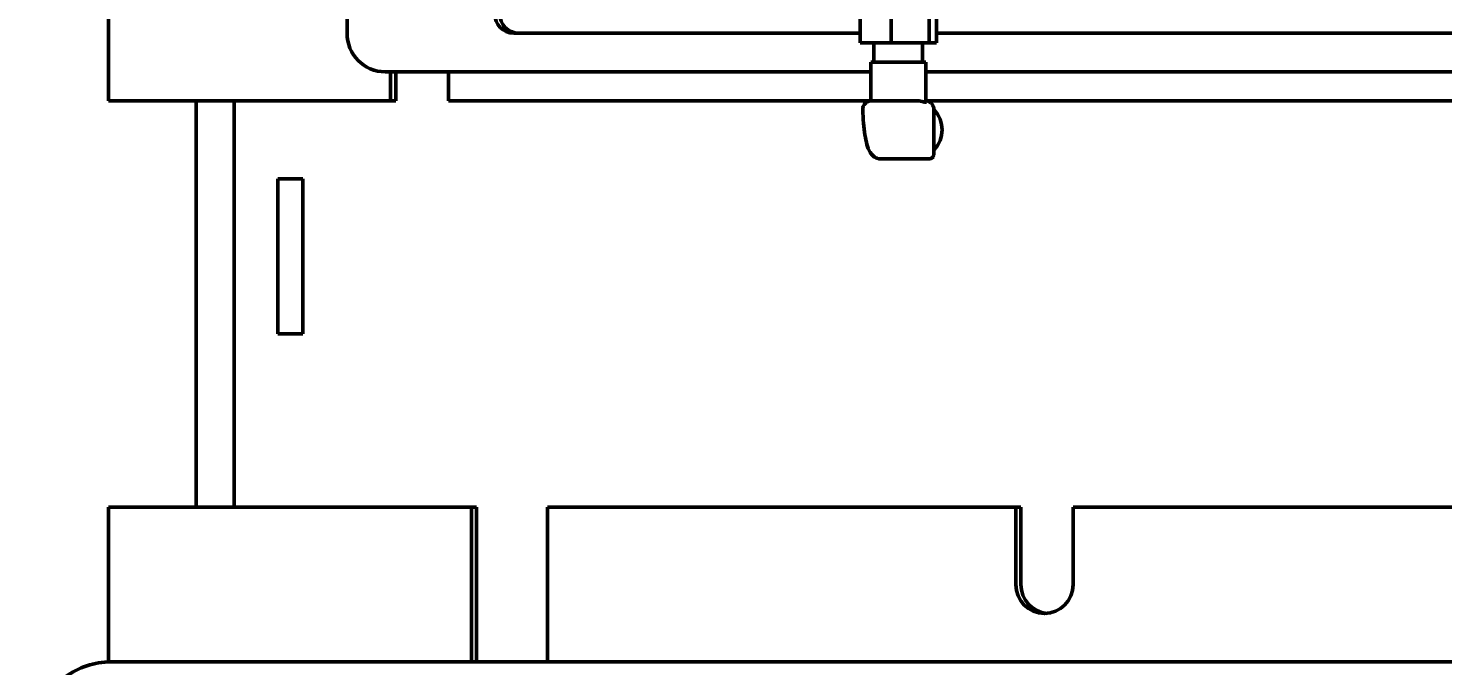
# Model space of a CAD drawing. Header units: inches. Extents: x 15 to 402, y 6 to 258.
# Drawn here: x 296.46 to 305.6, y 101.59 to 105.71 of the extents above; entities that cross this region are included whole.
import ezdxf

# ---------------------------------------------------------------- set-up
doc = ezdxf.new("R2010")
doc.units = ezdxf.units.IN
doc.header["$LTSCALE"] = 12
doc.header["$MEASUREMENT"] = 0
for name, color, linetype, lineweight in [('Dimension (ANSI)', 7, 'Continuous', 25), ('Symbol (ANSI)', 7, 'Continuous', 25), ('Visible (ANSI)', 7, 'Continuous', 50)]:
    doc.layers.add(name, color=color, linetype=linetype, lineweight=lineweight)
doc.styles.add('MEMCOR Medium', font='arial.ttf')
doc.styles.add('Standard D-E', font='arial.ttf')
doc.dimstyles.new('Default (ANSI)', dxfattribs={"dimscale": 12, "dimtxt": 0.15, "dimasz": 0.098425, "dimexe": 0.125, "dimexo": 0.0625, "dimgap": 0.031496, "dimtad": 0, "dimtih": 1, "dimtoh": 1, "dimdec": 4, "dimrnd": 1e-08, "dimzin": 3, "dimdsep": 46, "dimlunit": 5, "dimtxsty": 'MEMCOR Medium', "dimcen": 0.09, "dimdle": 0.393701, "dimclrd": 256, "dimclre": 256, "dimclrt": 256, "dimadec": 0, "dimazin": 1, "dimtfac": 0.8, "dimtofl": 0, "dimtmove": 0, "dimatfit": 3, "dimfxl": 1, "dimfrac": 1, "dimtolj": 1, "dimtzin": 4, "dimlwd": -1, "dimlwe": -1, "dimarcsym": 0})
doc.dimstyles.new('in [mm] D-E NeptuneBenson$7', dxfattribs={"dimscale": 12, "dimtxt": 0.15, "dimasz": 0.098425, "dimexe": 0.125, "dimexo": 0.063, "dimgap": 0.031496, "dimtad": 0, "dimtih": 1, "dimtoh": 1, "dimdec": 4, "dimrnd": 1e-08, "dimzin": 3, "dimdsep": 46, "dimlunit": 5, "dimtxsty": 'Standard D-E', "dimcen": 0.09, "dimdle": 0.393701, "dimclrd": 256, "dimclre": 256, "dimclrt": 256, "dimadec": 1, "dimazin": 1, "dimtfac": 1, "dimtofl": 0, "dimtmove": 0, "dimatfit": 3, "dimfxl": 1, "dimfrac": 1, "dimtolj": 1, "dimtzin": 4, "dimlwd": -1, "dimlwe": -1, "dimarcsym": 0})

# ---------------------------------------------------------------- blocks, each defined once
blk = doc.blocks.new('*D18')
at = {"layer": 'Defpoints', "color": 0, "transparency": 16777216}
for p in [(307.6433, 129.8716), (248.7481, 46.3368), (295.8006, 46.3368)]:
    blk.add_point(p, dxfattribs=at)
at = {"layer": 'Dimension (ANSI)', "transparency": 16777216}
for p, q in [((306.8933, 129.8716), (247.2481, 129.8716)), ((248.7481, 128.6905), (248.7481, 102.7928)), ((248.7481, 47.5179), (248.7481, 90.4701)), ((295.0506, 46.3368), (247.2481, 46.3368))]:
    blk.add_line(p, q, dxfattribs=at)
for points in [[(248.5512, 128.6905), (248.9449, 128.6905), (248.7481, 129.8716)], [(248.5512, 47.5179), (248.9449, 47.5179), (248.7481, 46.3368)]]:
    blk.add_solid(points, dxfattribs=at)
at = {"layer": 'Dimension (ANSI)', "transparency": 16777216, "char_height": 1.8, "attachment_point": 5, "style": 'MEMCOR Medium'}
for s, insert in [('\\A1; \\fArial|b0|i0;83{\\H0.8x;\\S9#16;} in', (248.7481, 98.4958)), ('\\A1;[2121.8 mm]{\\P\\fArial|b0|i0;SHIPPING HEIGHT\\P\\fArial|b0|i0;REF.}', (248.7481, 92.3345))]:
    blk.add_mtext(s, dxfattribs=dict(at, insert=insert))

msp = doc.modelspace()

# ---------------------------------------------------------------- linework, layer by layer
at = {"layer": 'Visible (ANSI)'}
for p, q in [((298.52373, 105.67826), (298.52373, 113.17826)), ((296.9833, 107.74076), (296.9833, 105.24076)), ((301.83918, 106.11573), (301.83918, 105.61573)), ((302.04006, 106.11573), (302.04006, 105.61573)), ((302.28647, 106.11573), (302.28647, 105.61573)), ((302.33201, 106.11573), (302.33201, 105.61573)), ((301.83918, 105.6783), (299.60087, 105.6783)), ((308.36346, 105.6783), (302.33201, 105.6783)), ((301.83918, 105.61573), (302.04006, 105.61573)), ((301.92861, 105.61573), (301.92861, 105.49073)), ((302.04006, 105.61573), (302.28647, 105.61573)), ((302.24257, 105.61573), (302.24257, 105.49073)), ((302.28647, 105.61573), (302.33201, 105.61573)), ((302.26309, 105.49073), (301.90809, 105.49073)), ((301.90809, 105.49073), (301.90809, 105.24057)), ((302.26309, 105.49073), (302.26309, 105.23302)), ((301.90809, 105.42826), (298.76994, 105.42826)), ((298.80565, 105.24076), (298.80565, 105.42826)), ((298.83821, 105.42826), (298.83821, 105.24076)), ((299.17988, 105.42826), (299.17988, 105.24076)), ((308.43238, 105.42826), (302.26309, 105.42826)), ((297.34483, 105.24076), (296.9833, 105.24076)), ((297.34483, 105.24076), (298.80565, 105.24076)), ((297.54827, 102.61576), (297.54827, 105.24076)), ((297.79447, 105.24076), (297.79447, 102.61576)), ((298.83821, 105.24076), (298.80565, 105.24076)), ((299.17988, 105.24076), (301.90809, 105.24076)), ((302.03182, 105.24073), (301.91251, 105.24073)), ((302.19758, 105.24073), (302.07827, 105.24073)), ((302.21028, 105.24073), (302.19758, 105.24073)), ((302.26309, 105.24076), (308.43238, 105.24076)), ((302.31576, 105.18387), (302.31576, 104.89617)), ((301.97219, 104.86573), (302.27984, 104.86573)), ((298.23754, 104.73576), (298.07587, 104.73576)), ((298.07587, 103.73576), (298.07587, 104.73576)), ((298.23754, 103.73576), (298.23754, 104.73576)), ((298.23754, 103.73576), (298.07587, 103.73576)), ((296.9833, 102.61576), (297.34483, 102.61576)), ((296.9833, 102.61576), (296.9833, 101.61557)), ((299.3276, 102.61576), (297.34483, 102.61576)), ((299.3276, 101.61576), (299.3276, 102.61576)), ((299.3276, 102.61576), (299.36016, 102.61576)), ((299.36016, 102.61576), (299.36016, 101.61576)), ((302.84583, 102.61576), (299.82, 102.61576)), ((299.82, 102.61576), (299.82, 101.61576)), ((302.84583, 102.11576), (302.84583, 102.61576)), ((302.84583, 102.61576), (302.87839, 102.61576)), ((302.87839, 102.61576), (302.87839, 102.11576)), ((307.75017, 102.61576), (303.21513, 102.61576)), ((303.21513, 102.61576), (303.21513, 102.11576)), ((311.27688, 101.61576), (296.99716, 101.61576))]:
    msp.add_line(p, q, dxfattribs=at)
for centre, major_axis, start_param, end_param in [((299.60087, 105.8033), (0, -0.125), 4.712389, 6.2831853), ((299.63343, 105.8033), (0, -0.125), 4.712389, 6.2831853), ((298.76994, 105.67826), (0, -0.25), 4.712389, 6.2831853), ((302.1867, 105.05323), (0, 0.18526), 3.927408, 5.4973757), ((303.03048, 102.11576), (0, -0.1875), 4.712389, 7.8539816), ((303.06304, 102.11576), (0, -0.1875), 4.712389, 6.1949072)]:
    msp.add_ellipse(centre, major_axis=major_axis, ratio=0.9848078, start_param=start_param, end_param=end_param, dxfattribs=at)
for points, knots in [([(301.85633, 105.18302), (301.85618, 105.18774), (301.85657, 105.1926), (301.85877, 105.20254), (301.86059, 105.20761), (301.86604, 105.21743), (301.86972, 105.22225), (301.87884, 105.23044), (301.88417, 105.2339), (301.89558, 105.23859), (301.90146, 105.24002), (301.90914, 105.24066), (301.91083, 105.24073), (301.91251, 105.24073)], [-0.14248976, -0.14248976, -0.14248976, -0.14248976, -0.11399181, -0.11399181, -0.08549385, -0.08549385, -0.0569959, -0.0569959, -0.03024427, -0.03024427, -0.00665124, -0.00665124, 0, 0, 0, 0]), ([(302.03182, 105.24073), (302.03951, 105.24077), (302.04725, 105.24069), (302.05477, 105.24069), (302.06229, 105.24069), (302.07022, 105.24077), (302.07827, 105.24073)], [1.11851794, 1.11851794, 1.11851794, 1.11851794, 1.17671806, 1.17671806, 1.17671806, 1.23491818, 1.23491818, 1.23491818, 1.23491818]), ([(302.21028, 105.24073), (302.21748, 105.24073), (302.22417, 105.23991), (302.24529, 105.2359), (302.25585, 105.23145), (302.2604, 105.23145), (302.26218, 105.23145), (302.26306, 105.23214), (302.26305, 105.23314)], [2.0007518, 2.0007518, 2.0007518, 2.0007518, 2.07967253, 2.07967253, 2.27900016, 2.27900016, 2.27900016, 2.35724664, 2.35724664, 2.35724664, 2.35724664]), ([(302.31576, 105.18387), (302.31576, 105.18969), (302.31493, 105.19558), (302.31144, 105.20697), (302.30877, 105.21246), (302.30173, 105.22233), (302.29736, 105.2267), (302.28758, 105.23367), (302.28219, 105.23631), (302.27218, 105.23944), (302.26763, 105.24027), (302.26309, 105.24058)], [-1.3962634, -1.3962634, -1.3962634, -1.3962634, -1.1170107, -1.1170107, -0.837758, -0.837758, -0.5585054, -0.5585054, -0.2842483, -0.2842483, -0.0669243, -0.0669243, -0.0669243, -0.0669243]), ([(301.85633, 105.18302), (301.85726, 105.15346), (301.85891, 105.12458), (301.86357, 105.07009), (301.86657, 105.0445), (301.87389, 104.99799), (301.87815, 104.97713), (301.8885, 104.94006), (301.89398, 104.92408), (301.90883, 104.89965), (301.91491, 104.89108), (301.93354, 104.87606), (301.94499, 104.86952), (301.96341, 104.86614), (301.9678, 104.86573), (301.97219, 104.86573)], [1.7501391, 1.7501391, 1.7501391, 1.7501391, 2.0284298, 2.0284298, 2.3067205, 2.3067205, 2.5850112, 2.5850112, 2.8633019, 2.8633019, 3.0024473, 3.0024473, 3.1097601, 3.1097601, 3.1415927, 3.1415927, 3.1415927, 3.1415927]), ([(302.31576, 104.89617), (302.31576, 104.89295), (302.31521, 104.88965), (302.31322, 104.88366), (302.3118, 104.88103), (302.30849, 104.87629), (302.3066, 104.87444), (302.3025, 104.87102), (302.30054, 104.86994), (302.29638, 104.86788), (302.29472, 104.86741), (302.29169, 104.86658), (302.29058, 104.8664), (302.28845, 104.86607), (302.28761, 104.86599), (302.28577, 104.86585), (302.2849, 104.86581), (302.28322, 104.86576), (302.28241, 104.86574), (302.281, 104.86573), (302.28043, 104.86573), (302.27984, 104.86573)], [0.014346192, 0.014346192, 0.014346192, 0.014346192, 0.015650315, 0.015650315, 0.017005506, 0.017005506, 0.018698232, 0.018698232, 0.021192628, 0.021192628, 0.02525678, 0.02525678, 0.03064093, 0.03064093, 0.037711449, 0.037711449, 0.04780557, 0.04780557, 0.05789969, 0.05789969, 0.064816794, 0.064816794, 0.064816794, 0.064816794]), ([(296.50096, 101.11576), (296.50096, 101.16773), (296.50906, 101.21968), (296.54075, 101.31873), (296.56435, 101.36582), (296.62498, 101.45055), (296.66201, 101.48819), (296.74605, 101.5502), (296.79306, 101.57455), (296.89244, 101.60733), (296.9448, 101.61576), (296.99716, 101.61576)], [3.1415927, 3.1415927, 3.1415927, 3.1415927, 3.4557519, 3.4557519, 3.7699112, 3.7699112, 4.0840704, 4.0840704, 4.3982297, 4.3982297, 4.712389, 4.712389, 4.712389, 4.712389])]:
    msp.add_open_spline(points, degree=3, knots=knots, dxfattribs=at)

# ---------------------------------------------------------------- dimensions: what is measured, and where the dimension line sits
at = {"layer": 'Dimension (ANSI)'}
dim = msp.add_linear_dim(base=(248.7481, 46.33676), p1=(307.64327, 129.87156), p2=(295.80056, 46.33676), angle=90, text=' \\fArial|b0|i0;<> in\\X[2121.8 mm]{\\P\\fArial|b0|i0;SHIPPING HEIGHT\\P\\fArial|b0|i0;REF.}', dimstyle='Default (ANSI)', override={"dimgap": 0.031496, "dimdec": 4, "dimpost": '', "dimtol": 0, "dimlim": 0, "dimtp": 0, "dimtm": 0, "dimtdec": 2, "dimatfit": 1}, dxfattribs=at)
dim.commit()
dim.dimension.update_dxf_attribs({"geometry": '*D18', "text_midpoint": (248.7481, 96.63145), "dimtype": 160})

# ---------------------------------------------------------------- leaders
at = {"layer": 'Symbol (ANSI)', "annotation_type": 0, "has_hookline": 1, "hookline_direction": 1, "text_width": 17.80355}
msp.add_leader([(298.52373, 112.00562), (286.7205, 104.79031), (285.5394, 104.79031)], dimstyle='in [mm] D-E NeptuneBenson$7', override={"dimtad": 0}, dxfattribs=at)

doc.saveas('drawing.dxf')
